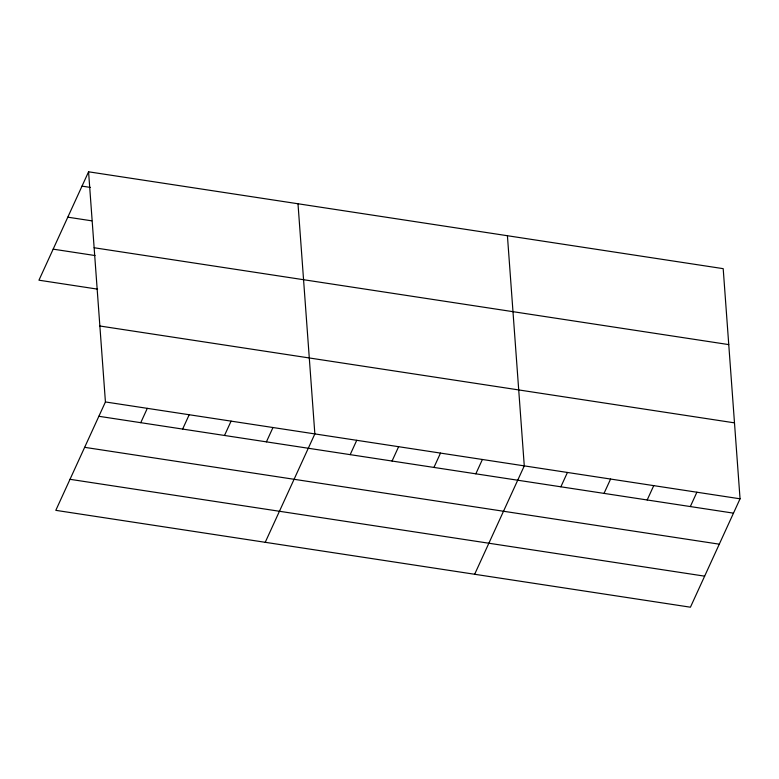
<?xml version="1.0" encoding="UTF-8"?>
<svg xmlns="http://www.w3.org/2000/svg" width="779" height="779" viewBox="0 0 779 779"><rect width="100%" height="100%" fill="white"/><g stroke="black" fill="none" stroke-linecap="round" stroke-linejoin="round"><path stroke-width="1.17" d="M88.572 171.799L105.428 401.954L55.806 510.342L690.428 607.201L740.05 498.803L723.194 268.658L88.572 171.799L38.95 280.197L97.589 289.145M140.746 422.685L147.309 408.352M182.637 429.073L189.2 414.74M224.518 435.461L231.081 421.127M266.408 441.859L272.971 427.525M265.23 542.311L314.852 433.913L297.997 203.757M350.18 454.644L356.743 440.31M392.061 461.032L398.624 446.698M433.942 467.429L440.505 453.096M475.833 473.817L482.396 459.483M474.654 574.269L524.277 465.881L507.421 235.725M560.87 486.797L567.433 472.464M604.027 493.38L610.59 479.046M647.183 499.972L653.737 485.638M690.33 506.554L696.893 492.221M82.009 186.132L90.393 187.408M67.802 217.175L91.737 220.827M94.132 247.751L728.755 344.6M53.157 249.153L95.048 255.541M99.868 326.002L734.49 422.861M105.428 401.954L740.05 498.803M98.865 416.288L733.487 513.147M84.658 447.331L719.28 544.18M70.013 479.309L704.635 576.158"/></g></svg>
